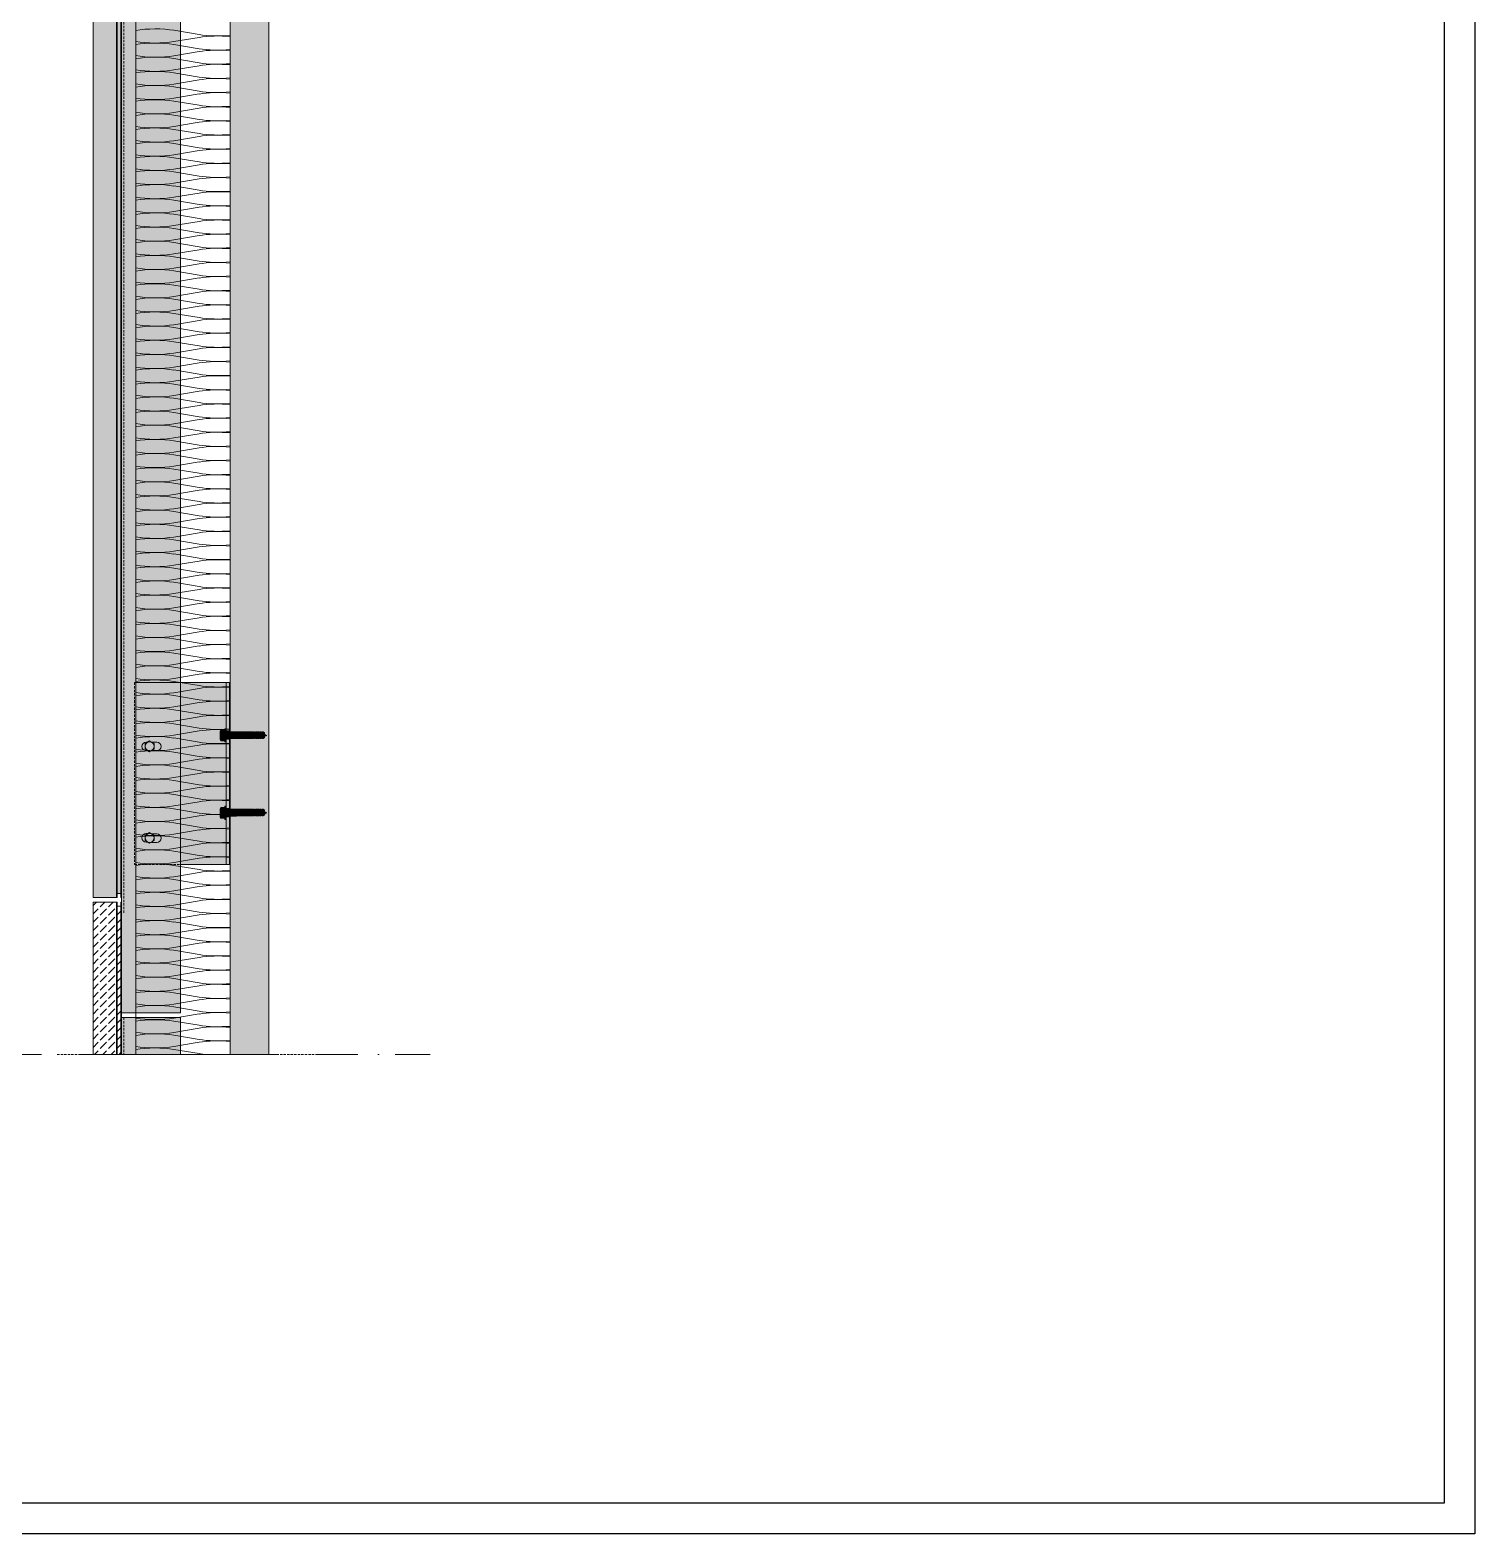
# Model space of a CAD drawing. Extents: x -106882 to -43002, y 22119 to 47619.
# Drawn here: x -55254 to -43002, y 22119 to 34869 of the extents above; entities that cross this region are included whole.
import ezdxf

# ---------------------------------------------------------------- set-up
doc = ezdxf.new("R2010")
doc.units = 0
doc.header["$MEASUREMENT"] = 0
doc.linetypes.add('Dot & Dashed', pattern=[670.277762, 352.777767, -176.388884, 0, -141.111112])
doc.linetypes.add('Hidden Line', pattern=[30, 20, -10])
for name, color, linetype, lineweight, true_color in [('2D - Ogólne_Pen_No__2', 7, 'Continuous', 15, 0x7f7f7f), ('2D - Ogólne_Pen_No__82', 7, 'Continuous', 20, 0xaaaaaa), ('2D Drafting - General_Pen_No__141', 7, 'Continuous', 0, 0xe8e8e8), ('2D Drafting - General_Pen_No__2', 7, 'Continuous', 15, 0x7f7f7f), ('2D Drafting - General_Pen_No__5', 7, 'Continuous', 25, 0x40a5ff), ('2D Drafting - General_Pen_No__61', 7, 'Continuous', 20, 0x6a6a6a), ('2D Drafting - General_Pen_No__81', 7, 'Continuous', 20, 0x6a6a6a)]:
    doc.layers.add(name, color=color, linetype=linetype, lineweight=lineweight, true_color=true_color)
doc.layers.add('2D Drafting - General_Pen_No__101', color=8, linetype='Continuous', lineweight=13)
doc.layers.add('2D Drafting - General_Pen_No__121', color=255, linetype='Continuous', lineweight=0)
pattern_1 = [(45, (0, 0), (-70.71068, 70.71068), [75, -25]), (45, (7e-15, 70.71), (-70.71068, 70.71068), [75, -25])]

# ---------------------------------------------------------------- blocks, each defined once
blk = doc.blocks.new('*X10')
at = {"layer": '2D Drafting - General_Pen_No__61', "linetype": 'Continuous'}
for p, q in [((-53821, 34831), (-54034, 34867)), ((-53821, 34807), (-54034, 34771)), ((-53821, 34711), (-54034, 34747)), ((-53821, 34687), (-54034, 34651)), ((-53821, 34591), (-54034, 34627)), ((-53821, 34567), (-54034, 34531)), ((-53821, 34471), (-54034, 34507)), ((-53821, 34447), (-54034, 34411)), ((-53821, 34351), (-54034, 34387)), ((-53821, 34327), (-54034, 34291)), ((-53821, 34231), (-54034, 34267)), ((-53821, 34207), (-54034, 34171)), ((-53821, 34111), (-54034, 34147)), ((-53821, 34087), (-54034, 34051)), ((-53821, 33991), (-54034, 34027)), ((-53821, 33967), (-54034, 33931)), ((-53821, 33871), (-54034, 33907)), ((-53821, 33847), (-54034, 33811)), ((-53821, 33751), (-54034, 33787)), ((-53821, 33727), (-54034, 33691)), ((-53821, 33631), (-54034, 33667)), ((-53821, 33607), (-54034, 33571)), ((-53821, 33511), (-54034, 33547)), ((-53821, 33487), (-54034, 33451)), ((-53821, 33391), (-54034, 33427)), ((-53821, 33367), (-54034, 33331)), ((-53821, 33271), (-54034, 33307)), ((-53821, 33247), (-54034, 33211)), ((-53821, 33151), (-54034, 33187)), ((-53821, 33127), (-54034, 33091)), ((-53821, 33031), (-54034, 33067)), ((-53821, 33007), (-54034, 32971)), ((-53821, 32911), (-54034, 32947)), ((-53821, 32887), (-54034, 32851)), ((-53821, 32791), (-54034, 32827)), ((-53821, 32767), (-54034, 32731)), ((-53821, 32671), (-54034, 32707)), ((-53821, 32647), (-54034, 32611)), ((-53821, 32551), (-54034, 32587)), ((-53821, 32527), (-54034, 32491)), ((-53821, 32431), (-54034, 32467)), ((-53821, 32407), (-54034, 32371)), ((-53821, 32311), (-54034, 32347)), ((-53821, 32287), (-54034, 32251)), ((-53821, 32191), (-54034, 32227)), ((-53821, 32167), (-54034, 32131)), ((-53821, 32071), (-54034, 32107)), ((-53821, 32047), (-54034, 32011)), ((-53821, 31951), (-54034, 31987)), ((-53821, 31927), (-54034, 31891)), ((-53821, 31831), (-54034, 31867)), ((-53821, 31807), (-54034, 31771)), ((-53821, 31711), (-54034, 31747)), ((-53821, 31687), (-54034, 31651)), ((-53821, 31591), (-54034, 31627)), ((-53821, 31567), (-54034, 31531)), ((-53821, 31471), (-54034, 31507)), ((-53821, 31447), (-54034, 31411)), ((-53821, 31351), (-54034, 31387)), ((-53821, 31327), (-54034, 31291)), ((-53821, 31231), (-54034, 31267)), ((-53821, 31207), (-54034, 31171)), ((-53821, 31111), (-54034, 31147)), ((-53821, 31087), (-54034, 31051)), ((-53821, 30991), (-54034, 31027)), ((-53821, 30967), (-54034, 30931)), ((-53821, 30871), (-54034, 30907)), ((-53821, 30847), (-54034, 30811)), ((-53821, 30751), (-54034, 30787)), ((-53821, 30727), (-54034, 30691)), ((-53821, 30631), (-54034, 30667)), ((-53821, 30607), (-54034, 30571)), ((-53821, 30511), (-54034, 30547)), ((-53821, 30487), (-54034, 30451)), ((-53821, 30391), (-54034, 30427)), ((-53821, 30367), (-54034, 30331)), ((-53821, 30271), (-54034, 30307)), ((-53821, 30247), (-54034, 30211)), ((-53821, 30151), (-54034, 30187)), ((-53821, 30127), (-54034, 30091)), ((-53821, 30031), (-54034, 30067)), ((-53821, 30007), (-54034, 29971)), ((-53821, 29911), (-54034, 29947)), ((-53821, 29887), (-54034, 29851)), ((-53821, 29791), (-54034, 29827)), ((-53821, 29767), (-54034, 29731)), ((-53821, 29671), (-54034, 29707)), ((-53821, 29647), (-54034, 29611)), ((-53821, 29551), (-54034, 29587)), ((-53821, 29527), (-54034, 29491)), ((-53821, 29431), (-54034, 29467)), ((-53821, 29407), (-54034, 29371)), ((-53821, 29311), (-54034, 29347)), ((-53821, 29287), (-54034, 29251)), ((-53821, 29191), (-54034, 29227)), ((-53821, 29167), (-54034, 29131)), ((-53821, 29071), (-54034, 29107)), ((-53821, 29047), (-54034, 29011)), ((-53821, 28951), (-54034, 28987)), ((-53821, 28927), (-54034, 28891)), ((-53821, 28831), (-54034, 28867)), ((-53821, 28807), (-54034, 28771)), ((-53821, 28711), (-54034, 28747)), ((-53821, 28687), (-54034, 28651)), ((-53821, 28591), (-54034, 28627)), ((-53821, 28567), (-54034, 28531)), ((-53821, 28471), (-54034, 28507)), ((-53821, 28447), (-54034, 28411)), ((-53821, 28351), (-54034, 28387)), ((-53821, 28327), (-54034, 28291)), ((-53821, 28231), (-54034, 28267)), ((-53821, 28207), (-54034, 28171)), ((-53821, 28111), (-54034, 28147)), ((-53821, 28087), (-54034, 28051)), ((-53821, 27991), (-54034, 28027)), ((-53821, 27967), (-54034, 27931)), ((-53821, 27871), (-54034, 27907)), ((-53821, 27847), (-54034, 27811)), ((-53821, 27751), (-54034, 27787)), ((-53821, 27727), (-54034, 27691)), ((-53821, 27631), (-54034, 27667)), ((-53821, 27607), (-54034, 27571)), ((-53821, 27511), (-54034, 27547)), ((-53821, 27487), (-54034, 27451)), ((-53821, 27391), (-54034, 27427)), ((-53821, 27367), (-54034, 27331)), ((-53821, 27271), (-54034, 27307)), ((-53821, 27247), (-54034, 27211)), ((-53821, 27151), (-54034, 27187)), ((-53821, 27127), (-54034, 27091)), ((-53821, 27031), (-54034, 27067)), ((-53821, 27007), (-54034, 26971)), ((-53821, 26911), (-54034, 26947)), ((-53821, 26887), (-54034, 26851)), ((-53821, 26791), (-54034, 26827)), ((-53821, 26767), (-54034, 26731)), ((-53821, 26671), (-54034, 26707)), ((-53821, 26647), (-54034, 26611)), ((-53821, 26551), (-54034, 26587)), ((-53821, 26527), (-54034, 26491)), ((-53821, 26431), (-54034, 26467)), ((-53821, 26407), (-54034, 26371)), ((-53821, 26311), (-54034, 26347)), ((-53821, 26287), (-54034, 26251)), ((-53821, 26191), (-54034, 26227))]:
    blk.add_line(p, q, dxfattribs=at)
for centre, start_param, end_param in [((-54193, 34819), 0.927295, 2.243652), ((-53662, 34879), 4.068888, 5.121655), ((-53662, 34759), 1.16153, 2.214297), ((-54193, 34819), 4.039533, 5.35589), ((-54193, 34699), 0.927295, 2.243652), ((-53662, 34759), 4.068888, 5.121655), ((-53662, 34639), 1.16153, 2.214297), ((-54193, 34699), 4.039533, 5.35589), ((-54193, 34579), 0.927295, 2.243652), ((-53662, 34639), 4.068888, 5.121655), ((-53662, 34519), 1.16153, 2.214297), ((-54193, 34579), 4.039533, 5.35589), ((-54193, 34459), 0.927295, 2.243652), ((-53662, 34519), 4.068888, 5.121655), ((-53662, 34399), 1.16153, 2.214297), ((-54193, 34459), 4.039533, 5.35589), ((-54193, 34339), 0.927295, 2.243652), ((-53662, 34399), 4.068888, 5.121655), ((-53662, 34279), 1.16153, 2.214297), ((-54193, 34339), 4.039533, 5.35589), ((-54193, 34219), 0.927295, 2.243652), ((-54193, 34219), 4.039533, 5.35589), ((-53662, 34279), 4.068888, 5.121655), ((-53662, 34159), 1.16153, 2.214297), ((-54193, 34099), 0.927295, 2.243652), ((-54193, 34099), 4.039533, 5.35589), ((-54193, 33979), 0.927295, 2.243652), ((-53662, 34159), 4.068888, 5.121655), ((-53662, 34039), 1.16153, 2.214297), ((-54193, 33979), 4.039533, 5.35589), ((-54193, 33859), 0.927295, 2.243652), ((-53662, 34039), 4.068888, 5.121655), ((-53662, 33919), 1.16153, 2.214297), ((-54193, 33859), 4.039533, 5.35589), ((-54193, 33739), 0.927295, 2.243652), ((-53662, 33919), 4.068888, 5.121655), ((-53662, 33799), 1.16153, 2.214297), ((-54193, 33739), 4.039533, 5.35589), ((-54193, 33619), 0.927295, 2.243652), ((-53662, 33799), 4.068888, 5.121655), ((-53662, 33679), 1.16153, 2.214297), ((-54193, 33619), 4.039533, 5.35589), ((-54193, 33499), 0.927295, 2.243652), ((-53662, 33679), 4.068888, 5.121655), ((-53662, 33559), 1.16153, 2.214297), ((-54193, 33499), 4.039533, 5.35589), ((-54193, 33379), 0.927295, 2.243652), ((-53662, 33559), 4.068888, 5.121655), ((-53662, 33439), 1.16153, 2.214297), ((-54193, 33379), 4.039533, 5.35589), ((-54193, 33259), 0.927295, 2.243652), ((-53662, 33439), 4.068888, 5.121655), ((-53662, 33319), 1.16153, 2.214297), ((-54193, 33259), 4.039533, 5.35589), ((-54193, 33139), 0.927295, 2.243652), ((-53662, 33319), 4.068888, 5.121655), ((-53662, 33199), 1.16153, 2.214297), ((-53662, 33199), 4.068888, 5.121655), ((-54193, 33139), 4.039533, 5.35589), ((-54193, 33019), 0.927295, 2.243652), ((-53662, 33079), 1.16153, 2.214297), ((-53662, 33079), 4.068888, 5.121655), ((-54193, 33019), 4.039533, 5.35589), ((-54193, 32899), 0.927295, 2.243652), ((-53662, 32959), 1.16153, 2.214297), ((-53662, 32959), 4.068888, 5.121655), ((-53662, 32839), 1.16153, 2.214297), ((-54193, 32899), 4.039533, 5.35589), ((-54193, 32779), 0.927295, 2.243652), ((-53662, 32839), 4.068888, 5.121655), ((-53662, 32719), 1.16153, 2.214297), ((-54193, 32779), 4.039533, 5.35589), ((-54193, 32659), 0.927295, 2.243652), ((-53662, 32719), 4.068888, 5.121655), ((-53662, 32599), 1.16153, 2.214297), ((-54193, 32659), 4.039533, 5.35589), ((-54193, 32539), 0.927295, 2.243652), ((-53662, 32599), 4.068888, 5.121655), ((-53662, 32479), 1.16153, 2.214297), ((-54193, 32539), 4.039533, 5.35589), ((-54193, 32419), 0.927295, 2.243652), ((-53662, 32479), 4.068888, 5.121655), ((-53662, 32359), 1.16153, 2.214297), ((-54193, 32419), 4.039533, 5.35589), ((-54193, 32299), 0.927295, 2.243652), ((-53662, 32359), 4.068888, 5.121655), ((-53662, 32239), 1.16153, 2.214297), ((-54193, 32299), 4.039533, 5.35589), ((-54193, 32179), 0.927295, 2.243652), ((-54193, 32179), 4.039533, 5.35589), ((-53662, 32239), 4.068888, 5.121655), ((-53662, 32119), 1.16153, 2.214297), ((-54193, 32059), 0.927295, 2.243652), ((-54193, 32059), 4.039533, 5.35589), ((-54193, 31939), 0.927295, 2.243652), ((-53662, 32119), 4.068888, 5.121655), ((-53662, 31999), 1.16153, 2.214297), ((-54193, 31939), 4.039533, 5.35589), ((-54193, 31819), 0.927295, 2.243652), ((-53662, 31999), 4.068888, 5.121655), ((-53662, 31879), 1.16153, 2.214297), ((-54193, 31819), 4.039533, 5.35589), ((-54193, 31699), 0.927295, 2.243652), ((-53662, 31879), 4.068888, 5.121655), ((-53662, 31759), 1.16153, 2.214297), ((-54193, 31699), 4.039533, 5.35589), ((-54193, 31579), 0.927295, 2.243652), ((-53662, 31759), 4.068888, 5.121655), ((-53662, 31639), 1.16153, 2.214297), ((-54193, 31579), 4.039533, 5.35589), ((-54193, 31459), 0.927295, 2.243652), ((-53662, 31639), 4.068888, 5.121655), ((-53662, 31519), 1.16153, 2.214297), ((-54193, 31459), 4.039533, 5.35589), ((-54193, 31339), 0.927295, 2.243652), ((-53662, 31519), 4.068888, 5.121655), ((-53662, 31399), 1.16153, 2.214297), ((-54193, 31339), 4.039533, 5.35589), ((-54193, 31219), 0.927295, 2.243652), ((-53662, 31399), 4.068888, 5.121655), ((-53662, 31279), 1.16153, 2.214297), ((-54193, 31219), 4.039533, 5.35589), ((-54193, 31099), 0.927295, 2.243652), ((-53662, 31279), 4.068888, 5.121655), ((-53662, 31159), 1.16153, 2.214297), ((-53662, 31159), 4.068888, 5.121655), ((-54193, 31099), 4.039533, 5.35589), ((-54193, 30979), 0.927295, 2.243652), ((-53662, 31039), 1.16153, 2.214297), ((-53662, 31039), 4.068888, 5.121655), ((-54193, 30979), 4.039533, 5.35589), ((-54193, 30859), 0.927295, 2.243652), ((-53662, 30919), 1.16153, 2.214297), ((-53662, 30919), 4.068888, 5.121655), ((-53662, 30799), 1.16153, 2.214297), ((-54193, 30859), 4.039533, 5.35589), ((-54193, 30739), 0.927295, 2.243652), ((-53662, 30799), 4.068888, 5.121655), ((-53662, 30679), 1.16153, 2.214297), ((-54193, 30739), 4.039533, 5.35589), ((-54193, 30619), 0.927295, 2.243652), ((-53662, 30679), 4.068888, 5.121655), ((-53662, 30559), 1.16153, 2.214297), ((-54193, 30619), 4.039533, 5.35589), ((-54193, 30499), 0.927295, 2.243652), ((-53662, 30559), 4.068888, 5.121655), ((-53662, 30439), 1.16153, 2.214297), ((-54193, 30499), 4.039533, 5.35589), ((-54193, 30379), 0.927295, 2.243652), ((-53662, 30439), 4.068888, 5.121655), ((-53662, 30319), 1.16153, 2.214297), ((-54193, 30379), 4.039533, 5.35589), ((-54193, 30259), 0.927295, 2.243652), ((-53662, 30319), 4.068888, 5.121655), ((-53662, 30199), 1.16153, 2.214297), ((-54193, 30259), 4.039533, 5.35589), ((-54193, 30139), 0.927295, 2.243652), ((-54193, 30139), 4.039533, 5.35589), ((-53662, 30199), 4.068888, 5.121655), ((-53662, 30079), 1.16153, 2.214297), ((-54193, 30019), 0.927295, 2.243652), ((-54193, 30019), 4.039533, 5.35589), ((-54193, 29899), 0.927295, 2.243652), ((-53662, 30079), 4.068888, 5.121655), ((-53662, 29959), 1.16153, 2.214297), ((-54193, 29899), 4.039533, 5.35589), ((-54193, 29779), 0.927295, 2.243652), ((-53662, 29959), 4.068888, 5.121655), ((-53662, 29839), 1.16153, 2.214297), ((-54193, 29779), 4.039533, 5.35589), ((-54193, 29659), 0.927295, 2.243652), ((-53662, 29839), 4.068888, 5.121655), ((-53662, 29719), 1.16153, 2.214297), ((-54193, 29659), 4.039533, 5.35589), ((-54193, 29539), 0.927295, 2.243652), ((-53662, 29719), 4.068888, 5.121655), ((-53662, 29599), 1.16153, 2.214297), ((-54193, 29539), 4.039533, 5.35589), ((-54193, 29419), 0.927295, 2.243652), ((-53662, 29599), 4.068888, 5.121655), ((-53662, 29479), 1.16153, 2.214297), ((-54193, 29419), 4.039533, 5.35589), ((-54193, 29299), 0.927295, 2.243652), ((-53662, 29479), 4.068888, 5.121655), ((-53662, 29359), 1.16153, 2.214297), ((-54193, 29299), 4.039533, 5.35589), ((-54193, 29179), 0.927295, 2.243652), ((-53662, 29359), 4.068888, 5.121655), ((-53662, 29239), 1.16153, 2.214297), ((-54193, 29179), 4.039533, 5.35589), ((-54193, 29059), 0.927295, 2.243652), ((-53662, 29239), 4.068888, 5.121655), ((-53662, 29119), 1.16153, 2.214297), ((-53662, 29119), 4.068888, 5.121655), ((-54193, 29059), 4.039533, 5.35589), ((-54193, 28939), 0.927295, 2.243652), ((-53662, 28999), 1.16153, 2.214297), ((-53662, 28999), 4.068888, 5.121655), ((-54193, 28939), 4.039533, 5.35589), ((-54193, 28819), 0.927295, 2.243652), ((-53662, 28879), 1.16153, 2.214297), ((-53662, 28879), 4.068888, 5.121655), ((-53662, 28759), 1.16153, 2.214297), ((-54193, 28819), 4.039533, 5.35589), ((-54193, 28699), 0.927295, 2.243652), ((-53662, 28759), 4.068888, 5.121655), ((-53662, 28639), 1.16153, 2.214297), ((-54193, 28699), 4.039533, 5.35589), ((-54193, 28579), 0.927295, 2.243652), ((-53662, 28639), 4.068888, 5.121655), ((-53662, 28519), 1.16153, 2.214297), ((-54193, 28579), 4.039533, 5.35589), ((-54193, 28459), 0.927295, 2.243652), ((-53662, 28519), 4.068888, 5.121655), ((-53662, 28399), 1.16153, 2.214297), ((-54193, 28459), 4.039533, 5.35589), ((-54193, 28339), 0.927295, 2.243652), ((-53662, 28399), 4.068888, 5.121655), ((-53662, 28279), 1.16153, 2.214297), ((-54193, 28339), 4.039533, 5.35589), ((-54193, 28219), 0.927295, 2.243652), ((-53662, 28279), 4.068888, 5.121655), ((-53662, 28159), 1.16153, 2.214297), ((-54193, 28219), 4.039533, 5.35589), ((-54193, 28099), 0.927295, 2.243652), ((-54193, 28099), 4.039533, 5.35589), ((-53662, 28159), 4.068888, 5.121655), ((-53662, 28039), 1.16153, 2.214297), ((-54193, 27979), 0.927295, 2.243652), ((-54193, 27979), 4.039533, 5.35589), ((-54193, 27859), 0.927295, 2.243652), ((-53662, 28039), 4.068888, 5.121655), ((-53662, 27919), 1.16153, 2.214297), ((-54193, 27859), 4.039533, 5.35589), ((-54193, 27739), 0.927295, 2.243652), ((-53662, 27919), 4.068888, 5.121655), ((-53662, 27799), 1.16153, 2.214297), ((-54193, 27739), 4.039533, 5.35589), ((-54193, 27619), 0.927295, 2.243652), ((-53662, 27799), 4.068888, 5.121655), ((-53662, 27679), 1.16153, 2.214297), ((-54193, 27619), 4.039533, 5.35589), ((-54193, 27499), 0.927295, 2.243652), ((-53662, 27679), 4.068888, 5.121655), ((-53662, 27559), 1.16153, 2.214297), ((-54193, 27499), 4.039533, 5.35589), ((-54193, 27379), 0.927295, 2.243652), ((-53662, 27559), 4.068888, 5.121655), ((-53662, 27439), 1.16153, 2.214297), ((-54193, 27379), 4.039533, 5.35589), ((-54193, 27259), 0.927295, 2.243652), ((-53662, 27439), 4.068888, 5.121655), ((-53662, 27319), 1.16153, 2.214297), ((-54193, 27259), 4.039533, 5.35589), ((-54193, 27139), 0.927295, 2.243652), ((-53662, 27319), 4.068888, 5.121655), ((-53662, 27199), 1.16153, 2.214297), ((-54193, 27139), 4.039533, 5.35589), ((-54193, 27019), 0.927295, 2.243652), ((-53662, 27199), 4.068888, 5.121655), ((-53662, 27079), 1.16153, 2.214297), ((-53662, 27079), 4.068888, 5.121655), ((-54193, 27019), 4.039533, 5.35589), ((-54193, 26899), 0.927295, 2.243652), ((-53662, 26959), 1.16153, 2.214297), ((-53662, 26959), 4.068888, 5.121655), ((-54193, 26899), 4.039533, 5.35589), ((-54193, 26779), 0.927295, 2.243652), ((-53662, 26839), 1.16153, 2.214297), ((-53662, 26839), 4.068888, 5.121655), ((-53662, 26719), 1.16153, 2.214297), ((-54193, 26779), 4.039533, 5.35589), ((-54193, 26659), 0.927295, 2.243652), ((-53662, 26719), 4.068888, 5.121655), ((-53662, 26599), 1.16153, 2.214297), ((-54193, 26659), 4.039533, 5.35589), ((-54193, 26539), 0.927295, 2.243652), ((-53662, 26599), 4.068888, 5.121655), ((-53662, 26479), 1.16153, 2.214297), ((-54193, 26539), 4.039533, 5.35589), ((-54193, 26419), 0.927295, 2.243652), ((-53662, 26479), 4.068888, 5.121655), ((-53662, 26359), 1.16153, 2.214297), ((-54193, 26419), 4.039533, 5.35589), ((-54193, 26299), 0.927295, 2.243652), ((-53662, 26359), 4.068888, 5.121655), ((-53662, 26239), 1.16153, 2.214297), ((-54193, 26299), 4.039533, 5.35589), ((-54193, 26179), 0.927295, 2.243652), ((-53662, 26239), 4.068888, 4.267956)]:
    blk.add_ellipse(centre, major_axis=(265, 0), ratio=0.226067, start_param=start_param, end_param=end_param, dxfattribs=at)
blk = doc.blocks.new('Fill_5')
at = {"layer": '2D Drafting - General_Pen_No__2', "linetype": 'Continuous'}
for p, q in [((-54358, 40858), (-54358, 26184)), ((-53557, 26184), (-53557, 40858)), ((-54358, 26184), (-53557, 26184))]:
    blk.add_line(p, q, dxfattribs=at)
at = {"layer": '2D Drafting - General_Pen_No__61', "linetype": 'Continuous'}
blk.add_blockref('*X10', (0, 0), dxfattribs=at)

msp = doc.modelspace()

# ---------------------------------------------------------------- hatches: boundary and pattern name
at = {"layer": '2D Drafting - General_Pen_No__101', "linetype": 'Continuous'}
for points in [[(-54519.98, 39485.14), (-54519.98, 27515.14), (-54514.2, 27515.14), (-54514.2, 39485.14)], [(-54484.2, 39485.14), (-54484.2, 27515.14), (-54478.41, 27515.14), (-54478.41, 39485.14)], [(-54478.41, 39485.14), (-54484.2, 39485.14), (-54484.2, 27515.14), (-54478.41, 27515.14)], [(-53562.36, 27795.86), (-53562.36, 29336.43), (-53556.57, 29336.43), (-53556.57, 27795.86)], [(-54519.98, 26184.37), (-54519.98, 27475.14), (-54514.2, 27475.14), (-54514.2, 26184.37)], [(-54484.2, 26184.37), (-54484.2, 27475.14), (-54478.41, 27475.14), (-54478.41, 26184.37)], [(-54478.41, 26184.37), (-54484.2, 26184.37), (-54484.2, 27475.14), (-54478.41, 27475.14)]]:
    msp.add_hatch(color=256, dxfattribs=at).paths.add_polyline_path(points, flags=0)
at = {"layer": '2D Drafting - General_Pen_No__121', "linetype": 'Continuous'}
for points in [[(-53592.36, 28889.03), (-53592.36, 28944.95), (-53601.68, 28944.95), (-53601.68, 28889.03), (-53601.68, 28833.11), (-53592.36, 28833.11)], [(-53601.68, 28935.24), (-53635.85, 28935.24, 0.41956007), (-53635.85, 28911.94), (-53601.68, 28911.94)], [(-53640.12, 28889.03, -0.09242403), (-53635.85, 28911.94, -0.201281), (-53640.74, 28923.59), (-53640.74, 28854.47, -0.201281), (-53635.85, 28866.12, -0.09242403)], [(-53601.68, 28866.12), (-53635.85, 28866.12, 0.41956007), (-53635.85, 28842.82), (-53601.68, 28842.82)], [(-53601.68, 28911.94), (-53635.85, 28911.94, 0.09242403), (-53640.12, 28889.03, 0.09242403), (-53635.85, 28866.12), (-53601.68, 28866.12), (-53601.68, 28889.03)], [(-53592.36, 28925.71), (-53592.36, 28889.03), (-53592.36, 28856.03), (-53562.36, 28856.03), (-53562.36, 28891.96), (-53562.36, 28925.71)], [(-53562.36, 28925.71), (-53592.36, 28925.71), (-53592.36, 28889.03), (-53592.36, 28856.03), (-53562.36, 28856.03), (-53562.36, 28892.9)], [(-53562.36, 28925.61), (-53562.36, 28856.03), (-53558.84, 28856.03), (-53558.84, 28925.61)], [(-53558.84, 28925.61), (-53558.84, 28856.03), (-53558.67, 28856.03), (-53553.25, 28861.45), (-53553.25, 28920.2), (-53558.67, 28925.61)], [(-53553.25, 28920.29), (-53553.25, 28861.45), (-53503.51, 28861.45), (-53503.51, 28920.29)], [(-53503.51, 28920.29), (-53503.51, 28861.45), (-53502.27, 28862.69), (-53502.27, 28919.05)], [(-53502.27, 28919.05), (-53502.27, 28862.69), (-53367.85, 28862.69), (-53367.85, 28884.35), (-53401.16, 28884.35, -5.47504318), (-53401.16, 28887.31), (-53367.85, 28887.31), (-53367.85, 28919.05)], [(-53367.85, 28887.31), (-53401.16, 28887.31, 5.47504318), (-53401.16, 28884.35), (-53367.85, 28884.35)], [(-53360.41, 28916.09), (-53364.1, 28916.09), (-53367.85, 28919.05), (-53367.85, 28887.31), (-53360.41, 28881.56)], [(-53367.85, 28884.35), (-53360.41, 28878.6), (-53360.41, 28881.56), (-53367.85, 28887.31)], [(-53360.41, 28865.65), (-53360.41, 28878.6), (-53367.85, 28884.35), (-53367.85, 28862.69), (-53364.1, 28865.65)], [(-53360.41, 28919.05), (-53360.41, 28881.56), (-53350.05, 28881.56), (-53350.05, 28919.05)], [(-53360.41, 28878.6), (-53350.05, 28878.6), (-53350.05, 28881.56), (-53360.41, 28881.56)], [(-53350.05, 28862.69), (-53350.05, 28878.6), (-53360.41, 28878.6), (-53360.41, 28862.69)], [(-53342.61, 28916.09), (-53346.31, 28916.09), (-53350.05, 28919.05), (-53350.05, 28881.56), (-53342.61, 28887.31)], [(-53342.61, 28887.31), (-53350.05, 28881.56), (-53350.05, 28878.6), (-53342.61, 28884.35)], [(-53342.61, 28865.65), (-53342.61, 28884.35), (-53350.05, 28878.6), (-53350.05, 28862.69), (-53346.31, 28865.65)], [(-53342.61, 28919.05), (-53342.61, 28887.31), (-53332.25, 28887.31), (-53332.25, 28919.05)], [(-53342.61, 28884.35), (-53332.25, 28884.35), (-53332.25, 28887.31), (-53342.61, 28887.31)], [(-53332.25, 28862.69), (-53332.25, 28884.35), (-53342.61, 28884.35), (-53342.61, 28862.69)], [(-53324.81, 28916.09), (-53328.51, 28916.09), (-53332.25, 28919.05), (-53332.25, 28887.31), (-53324.81, 28881.56)], [(-53324.81, 28881.56), (-53332.25, 28887.31), (-53332.25, 28884.35), (-53324.81, 28878.6)], [(-53332.25, 28884.35), (-53332.25, 28862.69), (-53328.51, 28865.65), (-53324.81, 28865.65), (-53324.81, 28878.6)], [(-53314.46, 28919.05), (-53324.81, 28919.05), (-53324.81, 28881.56), (-53314.46, 28881.56)], [(-53314.46, 28881.56), (-53324.81, 28881.56), (-53324.81, 28878.6), (-53314.46, 28878.6)], [(-53314.46, 28862.69), (-53314.46, 28878.6), (-53324.81, 28878.6), (-53324.81, 28862.69)], [(-53307.02, 28916.09), (-53310.71, 28916.09), (-53314.46, 28919.05), (-53314.46, 28881.56), (-53307.02, 28887.31)], [(-53307.02, 28887.31), (-53314.46, 28881.56), (-53314.46, 28878.6), (-53307.02, 28884.35)], [(-53307.02, 28865.65), (-53307.02, 28884.35), (-53314.46, 28878.6), (-53314.46, 28862.69), (-53310.71, 28865.65)], [(-53296.66, 28919.05), (-53307.02, 28919.05), (-53307.02, 28887.31), (-53296.66, 28887.31)], [(-53307.02, 28884.35), (-53296.66, 28884.35), (-53296.66, 28887.31), (-53307.02, 28887.31)], [(-53296.66, 28862.69), (-53296.66, 28884.35), (-53307.02, 28884.35), (-53307.02, 28862.69)], [(-53289.22, 28916.09), (-53292.92, 28916.09), (-53296.66, 28919.05), (-53296.66, 28887.31), (-53289.22, 28881.56)], [(-53296.66, 28884.35), (-53289.22, 28878.6), (-53289.22, 28881.56), (-53296.66, 28887.31)], [(-53289.22, 28865.65), (-53289.22, 28878.6), (-53296.66, 28884.35), (-53296.66, 28862.69), (-53292.92, 28865.65)], [(-53289.22, 28919.05), (-53289.22, 28881.56), (-53278.86, 28881.56), (-53278.86, 28919.05)], [(-53289.22, 28878.6), (-53278.86, 28878.6), (-53278.86, 28881.56), (-53289.22, 28881.56)], [(-53289.22, 28878.6), (-53289.22, 28862.69), (-53278.86, 28862.69), (-53278.86, 28878.6)], [(-53266.48, 28911.9), (-53278.86, 28919.05), (-53278.86, 28881.56), (-53266.48, 28888.71)], [(-53266.48, 28888.71), (-53278.86, 28881.56), (-53278.86, 28878.6), (-53266.48, 28885.75)], [(-53266.48, 28885.75), (-53278.86, 28878.6), (-53278.86, 28862.69), (-53266.48, 28869.84)], [(-53247.76, 28889.13), (-53266.48, 28899.94), (-53266.48, 28878.31)], [(-53601.68, 28278.56), (-53635.85, 28278.56, 0.41956007), (-53635.85, 28255.26), (-53601.68, 28255.26)], [(-53640.12, 28232.35, -0.09242403), (-53635.85, 28255.26, -0.201281), (-53640.74, 28266.91), (-53640.74, 28197.78, -0.201281), (-53635.85, 28209.43, -0.09242403)], [(-53601.68, 28209.43), (-53635.85, 28209.43, 0.41956007), (-53635.85, 28186.14), (-53601.68, 28186.14)], [(-53601.68, 28255.26), (-53635.85, 28255.26, 0.09242403), (-53640.12, 28232.35, 0.09242403), (-53635.85, 28209.43), (-53601.68, 28209.43), (-53601.68, 28232.35)], [(-53592.36, 28232.35), (-53592.36, 28288.27), (-53601.68, 28288.27), (-53601.68, 28232.35), (-53601.68, 28176.43), (-53592.36, 28176.43)], [(-53592.36, 28269.02), (-53592.36, 28230.5), (-53592.36, 28199.35), (-53562.36, 28199.35), (-53562.36, 28233.43), (-53562.36, 28269.02)], [(-53562.36, 28269.02), (-53592.36, 28269.02), (-53592.36, 28230.5), (-53592.36, 28199.35), (-53562.36, 28199.35), (-53562.36, 28234.38)], [(-53562.36, 28269.02), (-53558.67, 28269.02), (-53553.25, 28263.61), (-53553.25, 28204.76), (-53558.67, 28199.35), (-53562.36, 28199.35)], [(-53553.25, 28263.61), (-53553.25, 28204.76), (-53503.51, 28204.76), (-53503.51, 28263.61)], [(-53503.51, 28263.61), (-53503.51, 28204.76), (-53502.27, 28206.01), (-53502.27, 28262.36)], [(-53502.27, 28262.36), (-53502.27, 28206.01), (-53367.85, 28206.01), (-53367.85, 28227.67), (-53401.16, 28227.67, -5.47504318), (-53401.16, 28230.63), (-53367.85, 28230.63), (-53367.85, 28262.36)], [(-53367.85, 28230.63), (-53401.16, 28230.63, 5.47504318), (-53401.16, 28227.67), (-53367.85, 28227.67)], [(-53360.41, 28259.41), (-53364.1, 28259.41), (-53367.85, 28262.36), (-53367.85, 28230.63), (-53360.41, 28224.88)], [(-53367.85, 28227.67), (-53360.41, 28221.92), (-53360.41, 28224.88), (-53367.85, 28230.63)], [(-53360.41, 28208.97), (-53360.41, 28221.92), (-53367.85, 28227.67), (-53367.85, 28206.01), (-53364.1, 28208.97)], [(-53360.41, 28262.36), (-53360.41, 28224.88), (-53350.05, 28224.88), (-53350.05, 28262.36)], [(-53360.41, 28221.92), (-53350.05, 28221.92), (-53350.05, 28224.88), (-53360.41, 28224.88)], [(-53350.05, 28206.01), (-53350.05, 28221.92), (-53360.41, 28221.92), (-53360.41, 28206.01)], [(-53342.61, 28259.41), (-53346.31, 28259.41), (-53350.05, 28262.36), (-53350.05, 28224.88), (-53342.61, 28230.63)], [(-53342.61, 28230.63), (-53350.05, 28224.88), (-53350.05, 28221.92), (-53342.61, 28227.67)], [(-53342.61, 28208.97), (-53342.61, 28227.67), (-53350.05, 28221.92), (-53350.05, 28206.01), (-53346.31, 28208.97)], [(-53342.61, 28262.36), (-53342.61, 28230.63), (-53332.25, 28230.63), (-53332.25, 28262.36)], [(-53342.61, 28227.67), (-53332.25, 28227.67), (-53332.25, 28230.63), (-53342.61, 28230.63)], [(-53332.25, 28206.01), (-53332.25, 28227.67), (-53342.61, 28227.67), (-53342.61, 28206.01)], [(-53324.81, 28259.41), (-53328.51, 28259.41), (-53332.25, 28262.36), (-53332.25, 28230.63), (-53324.81, 28224.88)], [(-53324.81, 28224.88), (-53332.25, 28230.63), (-53332.25, 28227.67), (-53324.81, 28221.92)], [(-53332.25, 28227.67), (-53332.25, 28206.01), (-53328.51, 28208.97), (-53324.81, 28208.97), (-53324.81, 28221.92)], [(-53314.46, 28262.36), (-53324.81, 28262.36), (-53324.81, 28224.88), (-53314.46, 28224.88)], [(-53314.46, 28224.88), (-53324.81, 28224.88), (-53324.81, 28221.92), (-53314.46, 28221.92)], [(-53314.46, 28206.01), (-53314.46, 28221.92), (-53324.81, 28221.92), (-53324.81, 28206.01)], [(-53307.02, 28259.41), (-53310.71, 28259.41), (-53314.46, 28262.36), (-53314.46, 28224.88), (-53307.02, 28230.63)], [(-53307.02, 28230.63), (-53314.46, 28224.88), (-53314.46, 28221.92), (-53307.02, 28227.67)], [(-53307.02, 28208.97), (-53307.02, 28227.67), (-53314.46, 28221.92), (-53314.46, 28206.01), (-53310.71, 28208.97)], [(-53296.66, 28262.36), (-53307.02, 28262.36), (-53307.02, 28230.63), (-53296.66, 28230.63)], [(-53307.02, 28227.67), (-53296.66, 28227.67), (-53296.66, 28230.63), (-53307.02, 28230.63)], [(-53296.66, 28206.01), (-53296.66, 28227.67), (-53307.02, 28227.67), (-53307.02, 28206.01)], [(-53289.22, 28259.41), (-53292.92, 28259.41), (-53296.66, 28262.36), (-53296.66, 28230.63), (-53289.22, 28224.88)], [(-53296.66, 28227.67), (-53289.22, 28221.92), (-53289.22, 28224.88), (-53296.66, 28230.63)], [(-53289.22, 28208.97), (-53289.22, 28221.92), (-53296.66, 28227.67), (-53296.66, 28206.01), (-53292.92, 28208.97)], [(-53289.22, 28262.36), (-53289.22, 28224.88), (-53278.86, 28224.88), (-53278.86, 28262.36)], [(-53289.22, 28221.92), (-53278.86, 28221.92), (-53278.86, 28224.88), (-53289.22, 28224.88)], [(-53289.22, 28221.92), (-53289.22, 28206.01), (-53278.86, 28206.01), (-53278.86, 28221.92)], [(-53266.48, 28255.22), (-53278.86, 28262.36), (-53278.86, 28224.88), (-53266.48, 28232.03)], [(-53266.48, 28232.03), (-53278.86, 28224.88), (-53278.86, 28221.92), (-53266.48, 28229.07)], [(-53266.48, 28229.07), (-53278.86, 28221.92), (-53278.86, 28206.01), (-53266.48, 28213.16)], [(-53247.76, 28232.44), (-53266.48, 28243.26), (-53266.48, 28221.63)]]:
    msp.add_hatch(color=256, dxfattribs=at).paths.add_polyline_path(points, flags=0)
at = {"layer": '2D Drafting - General_Pen_No__141', "linetype": 'Continuous'}
for points in [[(-54478.41, 40158.31), (-54478.41, 26536.37), (-53977.36, 26536.37), (-53977.36, 38484.52), (-53977.36, 38626.03), (-53977.36, 38646.03), (-53977.36, 38772.68), (-53977.36, 40158.31)], [(-53977.36, 27795.86), (-53562.36, 27795.86), (-53562.36, 29336.43), (-53977.36, 29336.43)], [(-54478.41, 26184.37), (-54478.41, 26496.37), (-53978.41, 26496.37), (-53978.41, 26184.37)]]:
    msp.add_hatch(color=256, dxfattribs=at).paths.add_polyline_path(points, flags=0)
at = {"layer": '2D Drafting - General_Pen_No__5', "linetype": 'Continuous'}
h = msp.add_hatch(dxfattribs=at)
h.set_pattern_fill('Beton', color=256, style=0, pattern_type=2)
h.set_pattern_definition(pattern_1)
h.paths.add_polyline_path([(-54484.2, 27548.43), (-54514.2, 27548.43), (-54514.2, 39485.14), (-54484.2, 39485.14)], flags=0)
h = msp.add_hatch(dxfattribs=at)
h.set_pattern_fill('Beton', color=256, style=0, pattern_type=2)
h.set_pattern_definition(pattern_1)
h.paths.add_polyline_path([(-54484.2, 27441.72), (-54514.2, 27441.72), (-54514.2, 26184.37), (-54484.2, 26184.37)], flags=0)
at = {"layer": '2D Drafting - General_Pen_No__81', "linetype": 'Continuous'}
h = msp.add_hatch(dxfattribs=at)
h.set_pattern_fill('Beton', color=256, style=0, pattern_type=2)
h.set_pattern_definition(pattern_1)
h.paths.add_polyline_path([(-54719.98, 39485.14), (-54519.98, 39485.14), (-54519.98, 27515.14), (-54719.98, 27515.14)], flags=0)
h = msp.add_hatch(dxfattribs=at)
h.set_pattern_fill('Solid___Dashed', color=256, style=0, pattern_type=2)
h.set_pattern_definition([(45, (0, 0), (-70.71068, 70.71068), []), (45, (-35.36, 35.36), (-70.71068, 70.71068), [75, -25])])
h.paths.add_polyline_path([(-53556.57, 39485.14), (-53229.44, 39485.14), (-53229.44, 26184.37), (-53556.57, 26184.37), (-53556.57, 38550), (-53556.57, 38654.14), (-53556.57, 39204.43), (-53556.57, 39301.78)], flags=0)
h = msp.add_hatch(dxfattribs=at)
h.set_pattern_fill('Beton', color=256, style=0, pattern_type=2)
h.set_pattern_definition(pattern_1)
h.paths.add_polyline_path([(-54719.98, 26184.37), (-54519.98, 26184.37), (-54519.98, 27475.14), (-54719.98, 27475.14)], flags=0)

# ---------------------------------------------------------------- linework, layer by layer
at = {"layer": '2D - Ogólne_Pen_No__2', "linetype": 'Continuous'}
for p, q in [((-53558.67, 28925.71), (-53562.36, 28925.71)), ((-53558.67, 28925.61), (-53562.36, 28925.61)), ((-53558.67, 28856.03), (-53562.36, 28856.03)), ((-53553.25, 28920.29), (-53558.67, 28925.71)), ((-53553.25, 28920.2), (-53558.67, 28925.61)), ((-53553.25, 28861.45), (-53558.67, 28856.03)), ((-53503.51, 28920.29), (-53553.25, 28920.29)), ((-53553.25, 28861.45), (-53553.25, 28920.29)), ((-53503.51, 28861.45), (-53553.25, 28861.45)), ((-53502.27, 28919.05), (-53503.51, 28920.29)), ((-53503.51, 28861.45), (-53503.51, 28920.29)), ((-53502.27, 28862.69), (-53503.51, 28861.45)), ((-53367.85, 28919.05), (-53502.27, 28919.05)), ((-53502.27, 28919.05), (-53502.27, 28862.69)), ((-53367.85, 28862.69), (-53502.27, 28862.69)), ((-53367.85, 28887.31), (-53401.16, 28887.31)), ((-53367.85, 28884.35), (-53401.16, 28884.35)), ((-53364.1, 28916.09), (-53367.85, 28919.05)), ((-53367.85, 28862.69), (-53367.85, 28919.05)), ((-53360.41, 28881.56), (-53367.85, 28887.31)), ((-53360.41, 28878.6), (-53367.85, 28884.35)), ((-53364.1, 28865.65), (-53367.85, 28862.69)), ((-53360.41, 28916.09), (-53364.1, 28916.09)), ((-53360.41, 28865.65), (-53364.1, 28865.65)), ((-53360.41, 28919.05), (-53360.41, 28916.09)), ((-53350.05, 28919.05), (-53360.41, 28919.05)), ((-53360.41, 28862.69), (-53360.41, 28919.05)), ((-53350.05, 28881.56), (-53360.41, 28881.56)), ((-53350.05, 28878.6), (-53360.41, 28878.6)), ((-53360.41, 28862.69), (-53360.41, 28865.65)), ((-53350.05, 28862.69), (-53360.41, 28862.69)), ((-53346.31, 28916.09), (-53350.05, 28919.05)), ((-53350.05, 28862.69), (-53350.05, 28919.05)), ((-53342.61, 28887.31), (-53350.05, 28881.56)), ((-53342.61, 28884.35), (-53350.05, 28878.6)), ((-53346.31, 28865.65), (-53350.05, 28862.69)), ((-53342.61, 28916.09), (-53346.31, 28916.09)), ((-53342.61, 28865.65), (-53346.31, 28865.65)), ((-53342.61, 28919.05), (-53342.61, 28916.09)), ((-53332.25, 28919.05), (-53342.61, 28919.05)), ((-53342.61, 28862.69), (-53342.61, 28919.05)), ((-53332.25, 28887.31), (-53342.61, 28887.31)), ((-53332.25, 28884.35), (-53342.61, 28884.35)), ((-53342.61, 28862.69), (-53342.61, 28865.65)), ((-53332.25, 28862.69), (-53342.61, 28862.69)), ((-53328.51, 28916.09), (-53332.25, 28919.05)), ((-53332.25, 28862.69), (-53332.25, 28919.05)), ((-53324.81, 28881.56), (-53332.25, 28887.31)), ((-53324.81, 28878.6), (-53332.25, 28884.35)), ((-53328.51, 28865.65), (-53332.25, 28862.69)), ((-53324.81, 28916.09), (-53328.51, 28916.09)), ((-53324.81, 28865.65), (-53328.51, 28865.65)), ((-53324.81, 28919.05), (-53324.81, 28916.09)), ((-53314.46, 28919.05), (-53324.81, 28919.05)), ((-53324.81, 28862.69), (-53324.81, 28919.05)), ((-53314.46, 28881.56), (-53324.81, 28881.56)), ((-53314.46, 28878.6), (-53324.81, 28878.6)), ((-53324.81, 28862.69), (-53324.81, 28865.65)), ((-53314.46, 28862.69), (-53324.81, 28862.69)), ((-53310.71, 28916.09), (-53314.46, 28919.05)), ((-53314.46, 28862.69), (-53314.46, 28919.05)), ((-53307.02, 28887.31), (-53314.46, 28881.56)), ((-53307.02, 28884.35), (-53314.46, 28878.6)), ((-53310.71, 28865.65), (-53314.46, 28862.69)), ((-53307.02, 28916.09), (-53310.71, 28916.09)), ((-53307.02, 28865.65), (-53310.71, 28865.65)), ((-53307.02, 28919.05), (-53307.02, 28916.09)), ((-53296.66, 28919.05), (-53307.02, 28919.05)), ((-53307.02, 28862.69), (-53307.02, 28919.05)), ((-53296.66, 28887.31), (-53307.02, 28887.31)), ((-53296.66, 28884.35), (-53307.02, 28884.35)), ((-53307.02, 28862.69), (-53307.02, 28865.65)), ((-53296.66, 28862.69), (-53307.02, 28862.69)), ((-53292.92, 28916.09), (-53296.66, 28919.05)), ((-53296.66, 28862.69), (-53296.66, 28919.05)), ((-53289.22, 28881.56), (-53296.66, 28887.31)), ((-53289.22, 28878.6), (-53296.66, 28884.35)), ((-53292.92, 28865.65), (-53296.66, 28862.69)), ((-53289.22, 28916.09), (-53292.92, 28916.09)), ((-53289.22, 28865.65), (-53292.92, 28865.65)), ((-53278.86, 28919.05), (-53289.22, 28919.05)), ((-53289.22, 28862.69), (-53289.22, 28919.05)), ((-53278.86, 28881.56), (-53289.22, 28881.56)), ((-53278.86, 28878.6), (-53289.22, 28878.6)), ((-53278.86, 28862.69), (-53289.22, 28862.69)), ((-53266.48, 28911.9), (-53278.86, 28919.05)), ((-53278.86, 28862.69), (-53278.86, 28919.05)), ((-53266.48, 28888.71), (-53278.86, 28881.56)), ((-53266.48, 28885.75), (-53278.86, 28878.6)), ((-53266.48, 28869.84), (-53278.86, 28862.69)), ((-53266.48, 28869.84), (-53266.48, 28911.9)), ((-53266.48, 28899.94), (-53247.76, 28889.13)), ((-53266.48, 28878.31), (-53247.76, 28889.13)), ((-53558.67, 28269.02), (-53562.36, 28269.02)), ((-53562.36, 28269.02), (-53562.36, 28233.43)), ((-53562.36, 28268.93), (-53562.36, 28233.33)), ((-53562.36, 28199.35), (-53562.36, 28234.38)), ((-53558.67, 28199.35), (-53562.36, 28199.35)), ((-53553.25, 28263.61), (-53558.67, 28269.02)), ((-53553.25, 28204.76), (-53558.67, 28199.35)), ((-53503.51, 28263.61), (-53553.25, 28263.61)), ((-53553.25, 28204.76), (-53553.25, 28263.61)), ((-53503.51, 28204.76), (-53553.25, 28204.76)), ((-53502.27, 28262.36), (-53503.51, 28263.61)), ((-53503.51, 28204.76), (-53503.51, 28263.61)), ((-53502.27, 28206.01), (-53503.51, 28204.76)), ((-53367.85, 28262.36), (-53502.27, 28262.36)), ((-53502.27, 28262.36), (-53502.27, 28206.01)), ((-53367.85, 28206.01), (-53502.27, 28206.01)), ((-53367.85, 28230.63), (-53401.16, 28230.63)), ((-53367.85, 28227.67), (-53401.16, 28227.67)), ((-53364.1, 28259.41), (-53367.85, 28262.36)), ((-53367.85, 28206.01), (-53367.85, 28262.36)), ((-53360.41, 28224.88), (-53367.85, 28230.63)), ((-53360.41, 28221.92), (-53367.85, 28227.67)), ((-53364.1, 28208.97), (-53367.85, 28206.01)), ((-53360.41, 28259.41), (-53364.1, 28259.41)), ((-53360.41, 28208.97), (-53364.1, 28208.97)), ((-53360.41, 28262.36), (-53360.41, 28259.41)), ((-53350.05, 28262.36), (-53360.41, 28262.36)), ((-53360.41, 28206.01), (-53360.41, 28262.36)), ((-53350.05, 28224.88), (-53360.41, 28224.88)), ((-53350.05, 28221.92), (-53360.41, 28221.92)), ((-53360.41, 28206.01), (-53360.41, 28208.97)), ((-53350.05, 28206.01), (-53360.41, 28206.01)), ((-53346.31, 28259.41), (-53350.05, 28262.36)), ((-53350.05, 28206.01), (-53350.05, 28262.36)), ((-53342.61, 28230.63), (-53350.05, 28224.88)), ((-53342.61, 28227.67), (-53350.05, 28221.92)), ((-53346.31, 28208.97), (-53350.05, 28206.01)), ((-53342.61, 28259.41), (-53346.31, 28259.41)), ((-53342.61, 28208.97), (-53346.31, 28208.97)), ((-53342.61, 28262.36), (-53342.61, 28259.41)), ((-53332.25, 28262.36), (-53342.61, 28262.36)), ((-53342.61, 28206.01), (-53342.61, 28262.36)), ((-53332.25, 28230.63), (-53342.61, 28230.63)), ((-53332.25, 28227.67), (-53342.61, 28227.67)), ((-53342.61, 28206.01), (-53342.61, 28208.97)), ((-53332.25, 28206.01), (-53342.61, 28206.01)), ((-53328.51, 28259.41), (-53332.25, 28262.36)), ((-53332.25, 28206.01), (-53332.25, 28262.36)), ((-53324.81, 28224.88), (-53332.25, 28230.63)), ((-53324.81, 28221.92), (-53332.25, 28227.67)), ((-53328.51, 28208.97), (-53332.25, 28206.01)), ((-53324.81, 28259.41), (-53328.51, 28259.41)), ((-53324.81, 28208.97), (-53328.51, 28208.97)), ((-53324.81, 28262.36), (-53324.81, 28259.41)), ((-53314.46, 28262.36), (-53324.81, 28262.36)), ((-53324.81, 28206.01), (-53324.81, 28262.36)), ((-53314.46, 28224.88), (-53324.81, 28224.88)), ((-53314.46, 28221.92), (-53324.81, 28221.92)), ((-53324.81, 28206.01), (-53324.81, 28208.97)), ((-53314.46, 28206.01), (-53324.81, 28206.01)), ((-53310.71, 28259.41), (-53314.46, 28262.36)), ((-53314.46, 28206.01), (-53314.46, 28262.36)), ((-53307.02, 28230.63), (-53314.46, 28224.88)), ((-53307.02, 28227.67), (-53314.46, 28221.92)), ((-53310.71, 28208.97), (-53314.46, 28206.01)), ((-53307.02, 28259.41), (-53310.71, 28259.41)), ((-53307.02, 28208.97), (-53310.71, 28208.97)), ((-53307.02, 28262.36), (-53307.02, 28259.41)), ((-53296.66, 28262.36), (-53307.02, 28262.36)), ((-53307.02, 28206.01), (-53307.02, 28262.36)), ((-53296.66, 28230.63), (-53307.02, 28230.63)), ((-53296.66, 28227.67), (-53307.02, 28227.67)), ((-53307.02, 28206.01), (-53307.02, 28208.97)), ((-53296.66, 28206.01), (-53307.02, 28206.01)), ((-53292.92, 28259.41), (-53296.66, 28262.36)), ((-53296.66, 28206.01), (-53296.66, 28262.36)), ((-53289.22, 28224.88), (-53296.66, 28230.63)), ((-53289.22, 28221.92), (-53296.66, 28227.67)), ((-53292.92, 28208.97), (-53296.66, 28206.01)), ((-53289.22, 28259.41), (-53292.92, 28259.41)), ((-53289.22, 28208.97), (-53292.92, 28208.97)), ((-53278.86, 28262.36), (-53289.22, 28262.36)), ((-53289.22, 28206.01), (-53289.22, 28262.36)), ((-53278.86, 28224.88), (-53289.22, 28224.88)), ((-53278.86, 28221.92), (-53289.22, 28221.92)), ((-53278.86, 28206.01), (-53289.22, 28206.01)), ((-53266.48, 28255.22), (-53278.86, 28262.36)), ((-53278.86, 28206.01), (-53278.86, 28262.36)), ((-53266.48, 28232.03), (-53278.86, 28224.88)), ((-53266.48, 28229.07), (-53278.86, 28221.92)), ((-53266.48, 28213.16), (-53278.86, 28206.01)), ((-53266.48, 28213.16), (-53266.48, 28255.22)), ((-53266.48, 28243.26), (-53247.76, 28232.44)), ((-53266.48, 28221.63), (-53247.76, 28232.44))]:
    msp.add_line(p, q, dxfattribs=at)
msp.add_arc((-53405.07, 28229.15), 4.18, 20.701612, 339.298388, dxfattribs=at)
at = {"layer": '2D - Ogólne_Pen_No__82', "linetype": 'Continuous'}
msp.add_arc((-53405.07, 28885.83), 4.18, 20.701612, 339.298388, dxfattribs=at)
at = {"layer": '2D Drafting - General_Pen_No__2', "linetype": 'Hidden Line'}
for p, q in [((-54458.41, 27385.57), (-54458.41, 40158.31)), ((-54367.55, 29336.43), (-54367.55, 27795.86)), ((-54367.55, 29336.43), (-53977.36, 29336.43)), ((-54367.55, 27795.86), (-53977.36, 27795.86)), ((-54458.41, 26496.37), (-54458.41, 26184.37)), ((-55024.42, 26184.37), (-52735.98, 26184.37))]:
    msp.add_line(p, q, dxfattribs=at)
at = {"layer": '2D Drafting - General_Pen_No__2', "linetype": 'Continuous'}
for p, q in [((-53562.36, 29336.43), (-54367.55, 29336.43)), ((-54225.7, 29336.43), (-53562.36, 29336.43)), ((-53592.36, 29336.43), (-53592.36, 27795.86)), ((-53562.36, 29336.43), (-53562.36, 27795.86)), ((-53601.68, 28889.03), (-53601.68, 28944.95)), ((-53601.68, 28944.95), (-53592.36, 28944.95)), ((-53592.36, 28944.95), (-53592.36, 28889.03)), ((-54278.21, 28819.02), (-54240.04, 28842.02)), ((-54278.21, 28773.02), (-54278.21, 28819.02)), ((-54269.9, 28832.31), (-54256.15, 28832.31)), ((-54201.88, 28819.02), (-54240.04, 28842.02)), ((-54223.93, 28832.31), (-54179.73, 28832.31)), ((-54201.88, 28773.02), (-54201.88, 28819.02)), ((-53640.74, 28923.59), (-53640.74, 28854.47)), ((-53635.85, 28935.24), (-53601.68, 28935.24)), ((-53635.85, 28911.94), (-53601.68, 28911.94)), ((-53635.85, 28866.12), (-53601.68, 28866.12)), ((-53635.85, 28842.82), (-53601.68, 28842.82)), ((-53601.68, 28889.03), (-53601.68, 28833.11)), ((-53601.68, 28833.11), (-53592.36, 28833.11)), ((-53592.36, 28925.71), (-53562.36, 28925.71)), ((-53592.36, 28833.11), (-53592.36, 28889.03)), ((-53592.36, 28856.03), (-53562.36, 28856.03)), ((-54278.21, 28773.02), (-54240.04, 28750.02)), ((-54256.15, 28759.72), (-54269.9, 28759.72)), ((-54201.88, 28773.02), (-54240.04, 28750.02)), ((-54179.73, 28759.72), (-54223.93, 28759.72)), ((-53640.74, 28266.91), (-53640.74, 28197.78)), ((-53635.85, 28278.56), (-53601.68, 28278.56)), ((-53635.85, 28255.26), (-53601.68, 28255.26)), ((-53635.85, 28209.43), (-53601.68, 28209.43)), ((-53635.85, 28186.14), (-53601.68, 28186.14)), ((-53601.68, 28232.35), (-53601.68, 28288.27)), ((-53601.68, 28288.27), (-53592.36, 28288.27)), ((-53601.68, 28232.35), (-53601.68, 28176.43)), ((-53592.36, 28288.27), (-53592.36, 28232.35)), ((-53592.36, 28269.02), (-53562.36, 28269.02)), ((-53592.36, 28176.43), (-53592.36, 28232.35)), ((-53592.36, 28199.35), (-53562.36, 28199.35)), ((-54278.21, 28043.05), (-54240.04, 28066.05)), ((-54269.9, 28056.34), (-54256.15, 28056.34)), ((-54201.88, 28043.05), (-54240.04, 28066.05)), ((-54223.93, 28054.47), (-54179.73, 28054.47)), ((-53601.68, 28176.43), (-53592.36, 28176.43)), ((-54278.21, 27997.05), (-54278.21, 28043.05)), ((-54278.21, 27997.05), (-54240.04, 27974.05)), ((-54256.15, 27983.76), (-54269.9, 27983.76)), ((-54201.88, 27997.05), (-54240.04, 27974.05)), ((-54179.73, 27981.88), (-54223.93, 27981.88)), ((-54201.88, 27997.05), (-54201.88, 28043.05)), ((-53977.36, 27795.86), (-53555.52, 27795.86)), ((-54514.2, 26304.37), (-54514.2, 26184.37)), ((-54484.2, 26184.37), (-54484.2, 26304.37)), ((-54484.2, 26184.37), (-54514.2, 26184.37))]:
    msp.add_line(p, q, dxfattribs=at)
at = {"layer": '2D Drafting - General_Pen_No__2', "linetype": 'Dot & Dashed'}
msp.add_line((-72940.14, 26184.37), (-51862.74, 26184.37), dxfattribs=at)
at = {"layer": '2D Drafting - General_Pen_No__2', "linetype": 'Continuous', "flags": 128}
for points in [[(-54478.41, 40158.31), (-54478.41, 26536.37), (-53977.36, 26536.37), (-53977.36, 38484.52), (-53977.36, 38626.03), (-53977.36, 38646.03), (-53977.36, 38772.68), (-53977.36, 40158.31)], [(-54719.98, 39485.14), (-54519.98, 39485.14), (-54519.98, 27515.14), (-54719.98, 27515.14)], [(-54519.98, 39485.14), (-54519.98, 27515.14), (-54514.2, 27515.14), (-54514.2, 39485.14)], [(-54484.2, 27548.43), (-54514.2, 27548.43), (-54514.2, 39485.14), (-54484.2, 39485.14)], [(-54484.2, 39485.14), (-54484.2, 27515.14), (-54478.41, 27515.14), (-54478.41, 39485.14)], [(-54478.41, 39485.14), (-54484.2, 39485.14), (-54484.2, 27515.14), (-54478.41, 27515.14)], [(-53556.57, 39485.14), (-53229.44, 39485.14), (-53229.44, 26184.37), (-53556.57, 26184.37), (-53556.57, 38550), (-53556.57, 38654.14), (-53556.57, 39204.43), (-53556.57, 39301.78)], [(-53977.36, 27795.86), (-53562.36, 27795.86), (-53562.36, 29336.43), (-53977.36, 29336.43)], [(-53562.36, 27795.86), (-53562.36, 29336.43), (-53556.57, 29336.43), (-53556.57, 27795.86)], [(-54719.98, 26184.37), (-54519.98, 26184.37), (-54519.98, 27475.14), (-54719.98, 27475.14)], [(-54519.98, 26184.37), (-54519.98, 27475.14), (-54514.2, 27475.14), (-54514.2, 26184.37)], [(-54484.2, 27441.72), (-54514.2, 27441.72), (-54514.2, 26184.37), (-54484.2, 26184.37)], [(-54484.2, 26184.37), (-54484.2, 27475.14), (-54478.41, 27475.14), (-54478.41, 26184.37)], [(-54478.41, 26184.37), (-54484.2, 26184.37), (-54484.2, 27475.14), (-54478.41, 27475.14)], [(-54478.41, 26184.37), (-54478.41, 26496.37), (-53978.41, 26496.37), (-53978.41, 26184.37)]]:
    msp.add_lwpolyline(points, close=True, dxfattribs=at)
at = {"layer": '2D Drafting - General_Pen_No__2', "linetype": 'Continuous'}
for centre in [(-54240.04, 28796.02), (-54240.04, 28020.05)]:
    msp.add_circle(centre, 38.17, dxfattribs=at)
for centre, radius, start, end in [((-54269.9, 28796.02), 36.29, 90, 270), ((-54179.73, 28796.02), 36.29, 270, 90), ((-53624.41, 28923.59), 16.33, 134.478049, 225.521951), ((-53624.41, 28854.47), 16.33, 134.478049, 225.521951), ((-53576.54, 28889.03), 63.58, 158.877979, 180), ((-53576.54, 28889.03), 63.58, 180, 201.122021), ((-53624.41, 28266.91), 16.33, 134.478049, 225.521951), ((-53624.41, 28197.78), 16.33, 134.478049, 225.521951), ((-53576.54, 28232.35), 63.58, 158.877979, 180), ((-53576.54, 28232.35), 63.58, 180, 201.122021), ((-54269.9, 28020.05), 36.29, 90, 270), ((-54179.73, 28018.18), 36.29, 270, 90)]:
    msp.add_arc(centre, radius, start, end, dxfattribs=at)
at = {"layer": '2D Drafting - General_Pen_No__5', "linetype": 'Continuous'}
for p, q in [((-43002.35, 47618.89), (-43002.35, 22118.92)), ((-43261.99, 47359.25), (-43261.99, 22378.56)), ((-43261.99, 22378.56), (-98077.59, 22378.56)), ((-43002.35, 22118.92), (-98337.23, 22118.92))]:
    msp.add_line(p, q, dxfattribs=at)

# ---------------------------------------------------------------- block references
at = {"layer": '2D Drafting - General_Pen_No__61', "linetype": 'Continuous'}
msp.add_blockref('Fill_5', (0, 0), dxfattribs=at)

doc.saveas('drawing.dxf')
